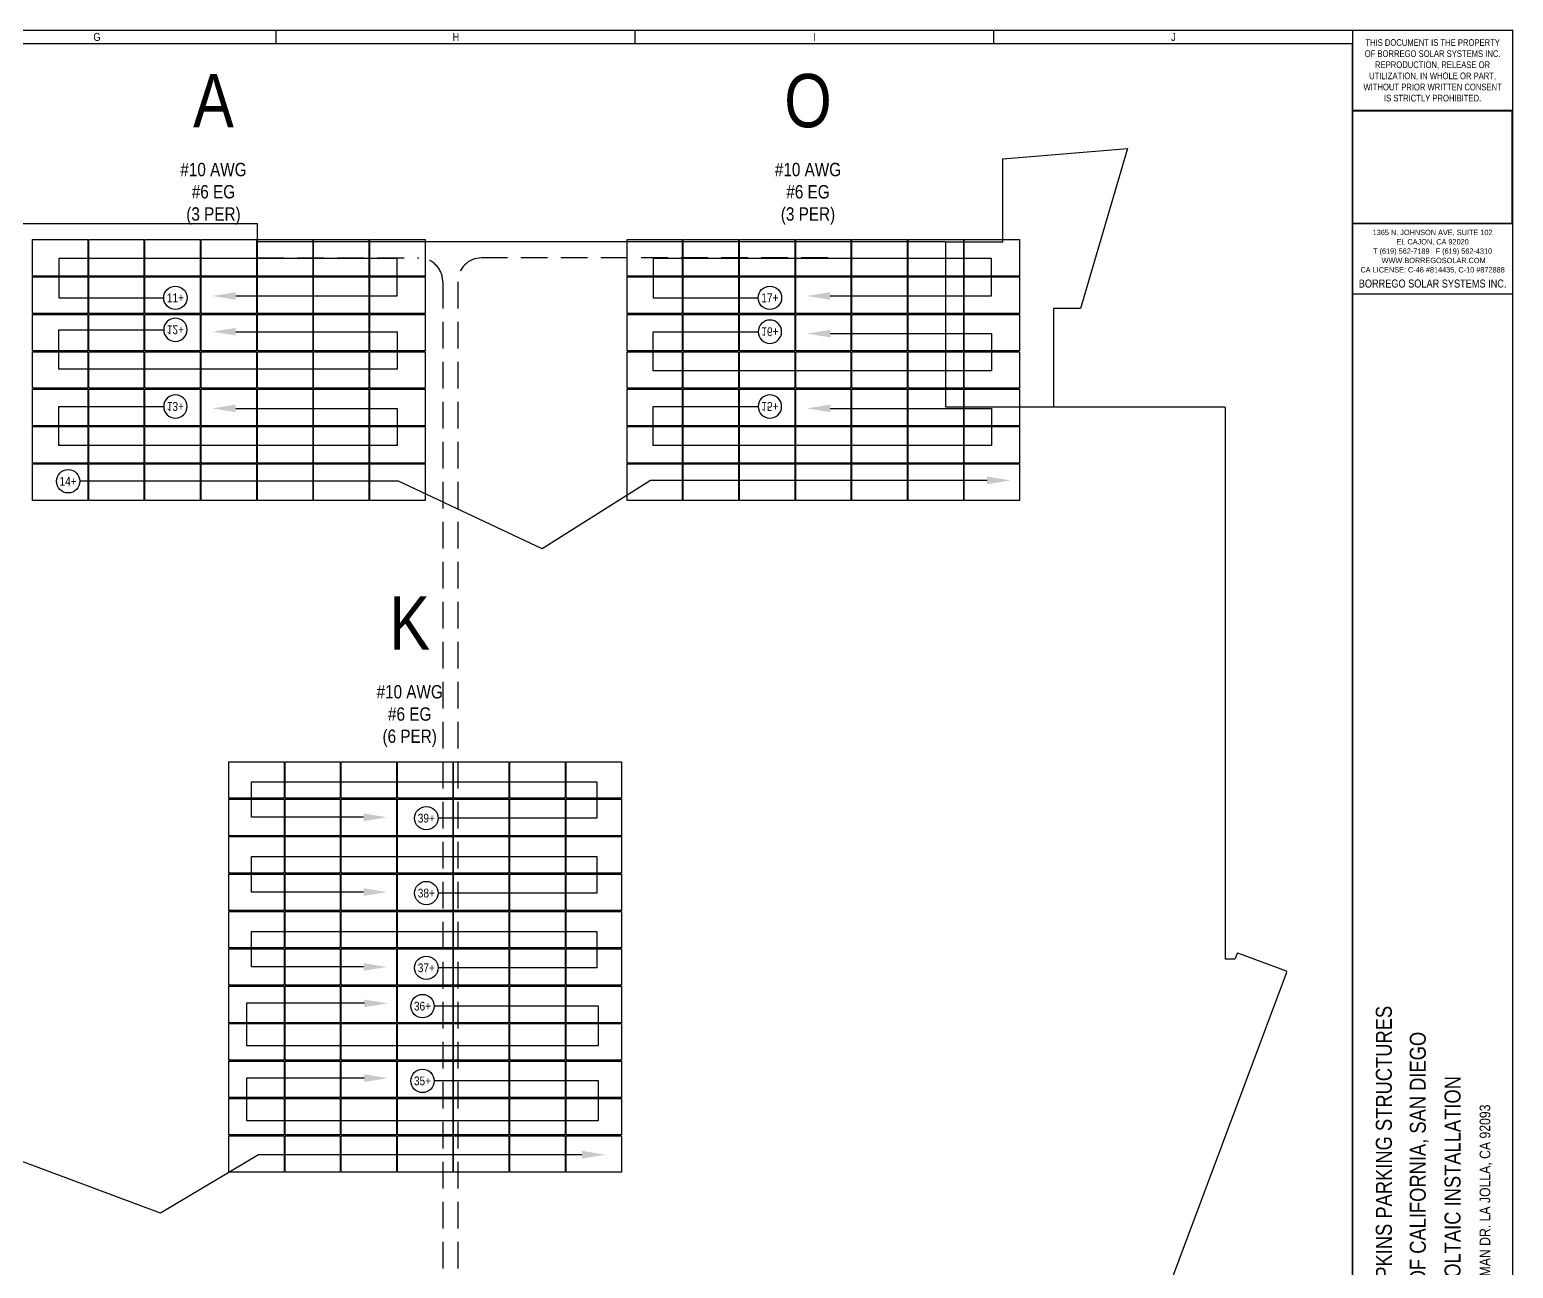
# Model space of a CAD drawing. Header units: inches. Extents: x 0.3 to 35.5, y 0.2 to 23.5.
# Drawn here: x 21.61 to 35.51, y 11.9 to 23.51 of the extents above; entities that cross this region are included whole.
import ezdxf
from ezdxf import colors
from ezdxf.entities.mleader import LeaderData, LeaderLine
from ezdxf.enums import TextEntityAlignment as Align
from ezdxf.math import Vec2, Vec3

# ---------------------------------------------------------------- set-up
doc = ezdxf.new("R2010")
doc.units = ezdxf.units.IN
doc.header["$MEASUREMENT"] = 0
doc.linetypes.add('HIDDEN', pattern=[0.375, 0.25, -0.125])
for name, color, linetype in [('$AUDIT_BAD_LAYER1', 7, 'Continuous'), ('555-2$0$A-AREA', 9, 'Continuous'), ('A - Level 2', 7, 'Continuous'), ('AN - Text', 7, 'Continuous'), ('BS Title Block 24 x 36$0$TITLEBLOCK', 7, 'Continuous'), ('E-STRINGS', 62, 'Continuous'), ('Modules - P', 1, 'Continuous')]:
    doc.layers.add(name, color=color, linetype=linetype)
doc.layers.add('E - Conduit', color=7, linetype='HIDDEN', lineweight=25)
doc.styles.add('Arial Narrow', font='ARIALN.TTF', dxfattribs={"height": 1})
doc.styles.add('Borrego', font='ARIALN.TTF')
doc.styles.add('Borrego 8th NO-ANNO', font='ARIALN.TTF')
doc.styles.add('BS Title Block 24 x 36$0$Borrego', font='ARIALN.TTF')
doc.styles.get("Standard").update_dxf_attribs({"font": 'ARIAL.TTF'})
picture_1 = doc.add_image_def('image1.tif', size_in_pixel=(1233, 872))

# ---------------------------------------------------------------- blocks, each defined once
blk = doc.blocks.new('*E10')
at = {"layer": '555-2$0$A-AREA'}
blk.add_lwpolyline([(4105.3, 3215.3), (4079.1, 3215.3), (4079.1, 3109.8), (3964.1, 3109.8), (3964.1, 3286.8), (4025.1, 3286.8), (4025.1, 3375.4), (4158.4, 3386.3), (4108.2, 3215.3)], close=True, dxfattribs=at)
blk.add_lwpolyline([(3984.5, 1585.3), (4328.8, 2505.6), (4328.3, 2506.5), (4276.3, 2526), (4275.4, 2525.5), (4273.1, 2519.4), (4263.1, 2519.4), (4263.1, 3109.1), (4262.4, 3109.8), (3964.1, 3109.8), (3964.1, 3286.1), (3963.4, 3286.8), (3228.1, 3286.8), (3228.1, 3305.8), (3228.1, 3305.8), (1036.1, 3305.8)], dxfattribs=at)
blk = doc.blocks.new('_TagCircle')
at = {"layer": 'E-STRINGS', "linetype": 'ByBlock', "lineweight": -2}
blk.add_circle((0, 0), 0.125, dxfattribs=at)
at = {"layer": 'E-STRINGS', "style": 'Arial Narrow'}
blk.add_attdef('TAGNUMBER', text='', height=0.09375, dxfattribs=at).set_placement((0, -0.046875), align=Align.CENTER)
blk = doc.blocks.new('BS Title Block 24 x 36$0$Revision Box New')
blk.add_lwpolyline([(-1.5, 2.527), (1.002, 2.527), (1.002, 2.377), (-1.5, 2.377)], close=True)
at = {"layer": 'BS Title Block 24 x 36$0$TITLEBLOCK'}
for p, q in [((-1.25, 2.527), (-1.25, 2.377)), ((-0.95, 2.527), (-0.95, 2.377)), ((-0.7, 2.527), (-0.7, 2.377))]:
    blk.add_line(p, q, dxfattribs=at)
blk.add_lwpolyline([(-1.5, 2.377), (-0.7, 2.377), (-0.7, 2.527), (-1.5, 2.527)], close=True, dxfattribs=at)
at = {"layer": 'BS Title Block 24 x 36$0$TITLEBLOCK', "style": 'BS Title Block 24 x 36$0$Borrego'}
for tag, p in [('03', (-1.375, 2.452)), ('01/15/07', (-1.1, 2.452)), ('DRN', (-0.825, 2.452))]:
    blk.add_attdef(tag, text='', height=0.0625, dxfattribs=at).set_placement(p, align=Align.MIDDLE_CENTER)
blk.add_attdef('AS_BUILT', text='', height=0.0625, dxfattribs=at).set_placement((-0.65, 2.446), align=Align.MIDDLE_LEFT)
blk = doc.blocks.new('BS Title Block 24 x 36')
at = {"layer": 'BS Title Block 24 x 36$0$TITLEBLOCK'}
for p, q in [((-1.5, 23.25), (-1.5, 23.25)), ((-1.35, 2.45), (-1.5, 2.45)), ((-1.35, 2.2), (-1.5, 2.2)), ((-1.35, 1.9), (-1.5, 1.9)), ((-1, 1.65), (-1, 0.85))]:
    blk.add_line(p, q, dxfattribs=at)
at = {"layer": 'BS Title Block 24 x 36$0$TITLEBLOCK', "const_width": 0.0125}
for points in [[(-1.5, 0), (0, 0), (0, 23.25), (-1.5, 23.25)], [(0, 0), (-1.5, 0), (-1.5, 23.25), (0, 23.25)], [(-1.5, 1.65), (-1.35, 1.65), (-1.35, 4.152), (-1.5, 4.152)]]:
    blk.add_lwpolyline(points, close=True, dxfattribs=at)
for points in [[(-1.5, 22.5), (0, 22.5)], [(-1.5, 21.439), (0, 21.439)], [(-1.5, 20.777), (0, 20.777)], [(-1.5, 4.152), (0, 4.152)]]:
    blk.add_lwpolyline(points, dxfattribs=at)
at = {"layer": 'BS Title Block 24 x 36$0$TITLEBLOCK'}
for points in [[(-1.5, 1.65, 0.0125, 0.0125, 0), (0, 1.65, 0.0125, 0.0125, 0)], [(-1.5, 0.85, 0.0125, 0.0125, 0), (0, 0.85, 0.0125, 0.0125, 0)]]:
    blk.add_lwpolyline(points, format="xyseb", dxfattribs=at)
for points in [[(-1.5, 1.45), (0, 1.45)], [(-1.5, 1.25), (0, 1.25)], [(-1.5, 1.05), (0, 1.05)]]:
    blk.add_lwpolyline(points, dxfattribs=at)
at = {"layer": 'BS Title Block 24 x 36$0$TITLEBLOCK', "rotation": 90}
for p, values in [((1.177, 3.15), {'AS_BUILT': 'UCSD SUBMITTAL', '01/15/07': '6/22/08', '03': '01', 'DRN': 'LFB'}), ((1.327, 3.15), {'AS_BUILT': 'GILMAN INVERTER LOCATION CHANGE', '01/15/07': '8/8/08', '03': '02', 'DRN': 'LFB'}), ((1.477, 3.15), {'AS_BUILT': 'AS-BUILT DRAWINGS', '01/15/07': '2/4/09', '03': '03', 'DRN': 'LFB'})]:
    blk.add_blockref('BS Title Block 24 x 36$0$Revision Box New', p, dxfattribs=at).add_auto_attribs(values)
at = {"layer": 'BS Title Block 24 x 36$0$TITLEBLOCK', "style": 'BS Title Block 24 x 36$0$Borrego'}
for s, insert, char_height, width, attachment_point in [('THIS DOCUMENT IS THE PROPERTY OF BORREGO SOLAR SYSTEMS INC. REPRODUCTION, RELEASE OR UTILIZATION, IN WHOLE OR PART, WITHOUT PRIOR WRITTEN CONSENT IS STRICTLY PROHIBITED.', (-0.75, 22.875), 0.0625, 1.34656, 5), ('{\\fArial Narrow|b1|i0|c0|p34;DATE}', (-1.25, 1.55), 0.075, 0.5, 5), ('02/04/2009', (-0.95, 1.55), 0.075, 1, 4), ('{\\fArial Narrow|b1|i0|c0|p34;DRAWN}', (-1.25, 1.35), 0.075, 0.5, 5), ('L. BOUTILIER', (-0.95, 1.35), 0.075, 1, 4), ('{\\fArial Narrow|b1|i0|c0|p34;CHECKED}', (-1.25, 1.15), 0.075, 0.5, 5), ('--', (-0.95, 1.15), 0.075, 1, 4), ('{\\fArial Narrow|b1|i0|c0|p34;SCALE}', (-1.25, 0.95), 0.075, 0.5, 5), ("AS SPEC'D", (-0.95, 0.95), 0.075, 1, 4)]:
    blk.add_mtext(s, dxfattribs=dict(at, insert=insert, char_height=char_height, width=width, attachment_point=attachment_point))
at = {"layer": 'BS Title Block 24 x 36$0$TITLEBLOCK', "line_spacing_factor": 1.05, "style": 'BS Title Block 24 x 36$0$Borrego'}
for s, insert, char_height, width, attachment_point in [('1365 N. JOHNSON AVE, SUITE 102\\PEL CAJON, CA 92020\\PT (619) 562-7189   F (619) 562-4310\\P WWW.BORREGOSOLAR.COM\\PCA LICENSE: C-46 #814435, C-10 #872888  ', (-0.75, 21.176), 0.05, 1.5, 5), ('BORREGO SOLAR SYSTEMS INC.', (-0.75, 20.914), 0.075, 1.75, 2)]:
    blk.add_mtext(s, dxfattribs=dict(at, insert=insert, char_height=char_height, width=width, attachment_point=attachment_point))
at = {"layer": 'BS Title Block 24 x 36$0$TITLEBLOCK', "rotation": 90, "style": 'BS Title Block 24 x 36$0$Borrego'}
for s, insert, char_height, width, attachment_point in [('GILMAN AND HOPKINS PARKING STRUCTURES', (-1.206, 12.139), 0.15, 4.25, 5), ('UNIVERSITY OF CALIFORNIA, SAN DIEGO', (-0.875, 12.139), 0.15, 4.25, 5), ('PHOTOVOLTAIC INSTALLATION', (-0.562, 12.139), 0.15, 4.25, 5), ('9500 GILMAN DR. LA JOLLA, CA 92093', (-0.25, 12.139), 0.1, 4.25, 5), ('{\\fArial Narrow|b1|i0|c0|p34;ISSUE DETAIL}', (-1.425, 2.55), 0.075, 0.6, 4), ('{\\fArial Narrow|b1|i0|c0|p34;DRN}', (-1.425, 2.327), 0.075, 0.41908, 5), ('{\\fArial Narrow|b1|i0|c0|p34;DATE}', (-1.425, 2.057), 0.075, 0.41908, 5), ('{\\fArial Narrow|b1|i0|c0|p34;REV}', (-1.425, 1.775), 0.075, 0.45, 5)]:
    blk.add_mtext(s, dxfattribs=dict(at, insert=insert, char_height=char_height, width=width, attachment_point=attachment_point))
image = blk.add_image(picture_1, insert=(-1.5, 21.439), size_in_units=(1.493, 1.056))
image.dxf.flags = 7
at = {"layer": 'BS Title Block 24 x 36$0$TITLEBLOCK'}
image = blk.add_image(picture_1, insert=(-1.5, 21.439), size_in_units=(1.5, 1.061), dxfattribs=at)
image.dxf.flags = 11
blk = doc.blocks.new('Border 24 x 36')
at = {"layer": '$AUDIT_BAD_LAYER1'}
for p, q in [((34.125, 23.5), (0.5, 23.5)), ((24.038, 23.5), (24.038, 23.625)), ((27.4, 23.5), (27.4, 23.625)), ((30.762, 23.5), (30.762, 23.625))]:
    blk.add_line(p, q, dxfattribs=at)
at = {"layer": '$AUDIT_BAD_LAYER1', "const_width": 0.0125}
blk.add_lwpolyline([(0.375, 0.375), (35.625, 0.375), (35.625, 23.625), (0.375, 23.625)], close=True, dxfattribs=at)
at = {"layer": '$AUDIT_BAD_LAYER1', "char_height": 0.075, "width": 0.18967, "attachment_point": 5, "style": 'Borrego'}
for s, insert in [('G', (22.358, 23.563)), ('H', (25.721, 23.563)), ('I', (29.083, 23.563)), ('J', (32.446, 23.563))]:
    blk.add_mtext(s, dxfattribs=dict(at, insert=insert))

msp = doc.modelspace()

# ---------------------------------------------------------------- linework, layer by layer
at = {"layer": 'AN - Text', "linetype": 'Continuous'}
msp.add_lwpolyline([(0.381, 0.256), (34.006, 0.256), (34.006, 23.381), (0.381, 23.381)], close=True, dxfattribs=at)
at = {"layer": 'E - Conduit'}
for p, q in [((23.742, 21.373), (25.255, 21.373)), ((29.087, 21.373), (25.843, 21.373)), ((25.479, 21.149), (25.479, 10.376)), ((25.619, 21.149), (25.619, 8.22))]:
    msp.add_line(p, q, dxfattribs=at)
for centre, start, end in [((25.255, 21.149), 359.9999, 90), ((25.843, 21.149), 90, 180)]:
    msp.add_arc(centre, 0.224, start, end, dxfattribs=at)
at = {"layer": 'Modules - P'}
for points in [[(21.635, 21.544), (22.153, 21.544), (22.153, 21.202), (21.635, 21.202)], [(22.161, 21.544), (22.679, 21.544), (22.679, 21.202), (22.161, 21.202)], [(22.688, 21.544), (23.206, 21.544), (23.206, 21.202), (22.688, 21.202)], [(23.215, 21.544), (23.733, 21.544), (23.733, 21.202), (23.215, 21.202)], [(23.742, 21.544), (24.26, 21.544), (24.26, 21.202), (23.742, 21.202)], [(24.268, 21.544), (24.786, 21.544), (24.786, 21.202), (24.268, 21.202)], [(24.795, 21.544), (25.313, 21.544), (25.313, 21.202), (24.795, 21.202)], [(27.206, 21.544), (27.724, 21.544), (27.724, 21.202), (27.206, 21.202)], [(27.733, 21.544), (28.251, 21.544), (28.251, 21.202), (27.733, 21.202)], [(28.26, 21.544), (28.778, 21.544), (28.778, 21.202), (28.26, 21.202)], [(28.787, 21.544), (29.305, 21.544), (29.305, 21.202), (28.787, 21.202)], [(29.314, 21.544), (29.832, 21.544), (29.832, 21.202), (29.314, 21.202)], [(29.84, 21.544), (30.358, 21.544), (30.358, 21.202), (29.84, 21.202)], [(30.367, 21.544), (30.885, 21.544), (30.885, 21.202), (30.367, 21.202)], [(21.635, 21.194), (22.153, 21.194), (22.153, 20.852), (21.635, 20.852)], [(22.161, 21.194), (22.679, 21.194), (22.679, 20.852), (22.161, 20.852)], [(22.688, 21.194), (23.206, 21.194), (23.206, 20.852), (22.688, 20.852)], [(23.215, 21.194), (23.733, 21.194), (23.733, 20.852), (23.215, 20.852)], [(23.742, 21.194), (24.26, 21.194), (24.26, 20.852), (23.742, 20.852)], [(24.268, 21.194), (24.786, 21.194), (24.786, 20.852), (24.268, 20.852)], [(24.795, 21.194), (25.313, 21.194), (25.313, 20.852), (24.795, 20.852)], [(27.206, 21.194), (27.724, 21.194), (27.724, 20.852), (27.206, 20.852)], [(27.733, 21.194), (28.251, 21.194), (28.251, 20.852), (27.733, 20.852)], [(28.26, 21.194), (28.778, 21.194), (28.778, 20.852), (28.26, 20.852)], [(28.787, 21.194), (29.305, 21.194), (29.305, 20.852), (28.787, 20.852)], [(29.314, 21.194), (29.832, 21.194), (29.832, 20.852), (29.314, 20.852)], [(29.84, 21.194), (30.358, 21.194), (30.358, 20.852), (29.84, 20.852)], [(30.367, 21.194), (30.885, 21.194), (30.885, 20.852), (30.367, 20.852)], [(21.635, 20.843), (22.153, 20.843), (22.153, 20.501), (21.635, 20.501)], [(22.161, 20.843), (22.679, 20.843), (22.679, 20.501), (22.161, 20.501)], [(22.688, 20.843), (23.206, 20.843), (23.206, 20.501), (22.688, 20.501)], [(23.215, 20.843), (23.733, 20.843), (23.733, 20.501), (23.215, 20.501)], [(23.742, 20.843), (24.26, 20.843), (24.26, 20.501), (23.742, 20.501)], [(24.268, 20.843), (24.786, 20.843), (24.786, 20.501), (24.268, 20.501)], [(24.795, 20.843), (25.313, 20.843), (25.313, 20.501), (24.795, 20.501)], [(27.206, 20.843), (27.724, 20.843), (27.724, 20.501), (27.206, 20.501)], [(27.733, 20.843), (28.251, 20.843), (28.251, 20.501), (27.733, 20.501)], [(28.26, 20.843), (28.778, 20.843), (28.778, 20.501), (28.26, 20.501)], [(28.787, 20.843), (29.305, 20.843), (29.305, 20.501), (28.787, 20.501)], [(29.314, 20.843), (29.832, 20.843), (29.832, 20.501), (29.314, 20.501)], [(29.84, 20.843), (30.358, 20.843), (30.358, 20.501), (29.84, 20.501)], [(30.367, 20.843), (30.885, 20.843), (30.885, 20.501), (30.367, 20.501)], [(21.635, 20.492), (22.153, 20.492), (22.153, 20.151), (21.635, 20.151)], [(22.161, 20.492), (22.679, 20.492), (22.679, 20.151), (22.161, 20.151)], [(22.688, 20.492), (23.206, 20.492), (23.206, 20.151), (22.688, 20.151)], [(23.215, 20.492), (23.733, 20.492), (23.733, 20.151), (23.215, 20.151)], [(23.742, 20.492), (24.26, 20.492), (24.26, 20.151), (23.742, 20.151)], [(24.268, 20.492), (24.786, 20.492), (24.786, 20.151), (24.268, 20.151)], [(24.795, 20.492), (25.313, 20.492), (25.313, 20.151), (24.795, 20.151)], [(27.206, 20.492), (27.724, 20.492), (27.724, 20.151), (27.206, 20.151)], [(27.733, 20.492), (28.251, 20.492), (28.251, 20.151), (27.733, 20.151)], [(28.26, 20.492), (28.778, 20.492), (28.778, 20.151), (28.26, 20.151)], [(28.787, 20.492), (29.305, 20.492), (29.305, 20.151), (28.787, 20.151)], [(29.314, 20.492), (29.832, 20.492), (29.832, 20.151), (29.314, 20.151)], [(29.84, 20.492), (30.358, 20.492), (30.358, 20.151), (29.84, 20.151)], [(30.367, 20.492), (30.885, 20.492), (30.885, 20.151), (30.367, 20.151)], [(21.635, 20.142), (22.153, 20.142), (22.153, 19.8), (21.635, 19.8)], [(22.161, 20.142), (22.679, 20.142), (22.679, 19.8), (22.161, 19.8)], [(22.688, 20.142), (23.206, 20.142), (23.206, 19.8), (22.688, 19.8)], [(23.215, 20.142), (23.733, 20.142), (23.733, 19.8), (23.215, 19.8)], [(23.742, 20.142), (24.26, 20.142), (24.26, 19.8), (23.742, 19.8)], [(24.268, 20.142), (24.786, 20.142), (24.786, 19.8), (24.268, 19.8)], [(24.795, 20.142), (25.313, 20.142), (25.313, 19.8), (24.795, 19.8)], [(27.206, 20.142), (27.724, 20.142), (27.724, 19.8), (27.206, 19.8)], [(27.733, 20.142), (28.251, 20.142), (28.251, 19.8), (27.733, 19.8)], [(28.26, 20.142), (28.778, 20.142), (28.778, 19.8), (28.26, 19.8)], [(28.787, 20.142), (29.305, 20.142), (29.305, 19.8), (28.787, 19.8)], [(29.314, 20.142), (29.832, 20.142), (29.832, 19.8), (29.314, 19.8)], [(29.84, 20.142), (30.358, 20.142), (30.358, 19.8), (29.84, 19.8)], [(30.367, 20.142), (30.885, 20.142), (30.885, 19.8), (30.367, 19.8)], [(21.635, 19.791), (22.153, 19.791), (22.153, 19.449), (21.635, 19.449)], [(22.161, 19.791), (22.679, 19.791), (22.679, 19.449), (22.161, 19.449)], [(22.688, 19.791), (23.206, 19.791), (23.206, 19.449), (22.688, 19.449)], [(23.215, 19.791), (23.733, 19.791), (23.733, 19.449), (23.215, 19.449)], [(23.742, 19.791), (24.26, 19.791), (24.26, 19.449), (23.742, 19.449)], [(24.268, 19.791), (24.786, 19.791), (24.786, 19.449), (24.268, 19.449)], [(24.795, 19.791), (25.313, 19.791), (25.313, 19.449), (24.795, 19.449)], [(27.206, 19.791), (27.724, 19.791), (27.724, 19.449), (27.206, 19.449)], [(27.733, 19.791), (28.251, 19.791), (28.251, 19.449), (27.733, 19.449)], [(28.26, 19.791), (28.778, 19.791), (28.778, 19.449), (28.26, 19.449)], [(28.787, 19.791), (29.305, 19.791), (29.305, 19.449), (28.787, 19.449)], [(29.314, 19.791), (29.832, 19.791), (29.832, 19.449), (29.314, 19.449)], [(29.84, 19.791), (30.358, 19.791), (30.358, 19.449), (29.84, 19.449)], [(30.367, 19.791), (30.885, 19.791), (30.885, 19.449), (30.367, 19.449)], [(21.635, 19.441), (22.153, 19.441), (22.153, 19.099), (21.635, 19.099)], [(22.161, 19.441), (22.679, 19.441), (22.679, 19.099), (22.161, 19.099)], [(22.688, 19.441), (23.206, 19.441), (23.206, 19.099), (22.688, 19.099)], [(23.215, 19.441), (23.733, 19.441), (23.733, 19.099), (23.215, 19.099)], [(23.742, 19.441), (24.26, 19.441), (24.26, 19.099), (23.742, 19.099)], [(24.268, 19.441), (24.786, 19.441), (24.786, 19.099), (24.268, 19.099)], [(24.795, 19.441), (25.313, 19.441), (25.313, 19.099), (24.795, 19.099)], [(27.206, 19.441), (27.724, 19.441), (27.724, 19.099), (27.206, 19.099)], [(27.733, 19.441), (28.251, 19.441), (28.251, 19.099), (27.733, 19.099)], [(28.26, 19.441), (28.778, 19.441), (28.778, 19.099), (28.26, 19.099)], [(28.787, 19.441), (29.305, 19.441), (29.305, 19.099), (28.787, 19.099)], [(29.314, 19.441), (29.832, 19.441), (29.832, 19.099), (29.314, 19.099)], [(29.84, 19.441), (30.358, 19.441), (30.358, 19.099), (29.84, 19.099)], [(30.367, 19.441), (30.885, 19.441), (30.885, 19.099), (30.367, 19.099)], [(23.474, 16.649), (23.992, 16.649), (23.992, 16.307), (23.474, 16.307)], [(24.001, 16.649), (24.519, 16.649), (24.519, 16.307), (24.001, 16.307)], [(24.527, 16.649), (25.045, 16.649), (25.045, 16.307), (24.527, 16.307)], [(25.054, 16.649), (25.572, 16.649), (25.572, 16.307), (25.054, 16.307)], [(25.581, 16.649), (26.099, 16.649), (26.099, 16.307), (25.581, 16.307)], [(26.108, 16.649), (26.626, 16.649), (26.626, 16.307), (26.108, 16.307)], [(26.635, 16.649), (27.153, 16.649), (27.153, 16.307), (26.635, 16.307)], [(23.474, 16.298), (23.992, 16.298), (23.992, 15.956), (23.474, 15.956)], [(24.001, 16.298), (24.519, 16.298), (24.519, 15.956), (24.001, 15.956)], [(24.527, 16.298), (25.045, 16.298), (25.045, 15.956), (24.527, 15.956)], [(25.054, 16.298), (25.572, 16.298), (25.572, 15.956), (25.054, 15.956)], [(25.581, 16.298), (26.099, 16.298), (26.099, 15.956), (25.581, 15.956)], [(26.108, 16.298), (26.626, 16.298), (26.626, 15.956), (26.108, 15.956)], [(26.635, 16.298), (27.153, 16.298), (27.153, 15.956), (26.635, 15.956)], [(23.474, 15.948), (23.992, 15.948), (23.992, 15.606), (23.474, 15.606)], [(24.001, 15.948), (24.519, 15.948), (24.519, 15.606), (24.001, 15.606)], [(24.527, 15.948), (25.045, 15.948), (25.045, 15.606), (24.527, 15.606)], [(25.054, 15.948), (25.572, 15.948), (25.572, 15.606), (25.054, 15.606)], [(25.581, 15.948), (26.099, 15.948), (26.099, 15.606), (25.581, 15.606)], [(26.108, 15.948), (26.626, 15.948), (26.626, 15.606), (26.108, 15.606)], [(26.635, 15.948), (27.153, 15.948), (27.153, 15.606), (26.635, 15.606)], [(23.474, 15.597), (23.992, 15.597), (23.992, 15.255), (23.474, 15.255)], [(24.001, 15.597), (24.519, 15.597), (24.519, 15.255), (24.001, 15.255)], [(24.527, 15.597), (25.045, 15.597), (25.045, 15.255), (24.527, 15.255)], [(25.054, 15.597), (25.572, 15.597), (25.572, 15.255), (25.054, 15.255)], [(25.581, 15.597), (26.099, 15.597), (26.099, 15.255), (25.581, 15.255)], [(26.108, 15.597), (26.626, 15.597), (26.626, 15.255), (26.108, 15.255)], [(26.635, 15.597), (27.153, 15.597), (27.153, 15.255), (26.635, 15.255)], [(23.474, 15.246), (23.992, 15.246), (23.992, 14.905), (23.474, 14.905)], [(24.001, 15.246), (24.519, 15.246), (24.519, 14.905), (24.001, 14.905)], [(24.527, 15.246), (25.045, 15.246), (25.045, 14.905), (24.527, 14.905)], [(25.054, 15.246), (25.572, 15.246), (25.572, 14.905), (25.054, 14.905)], [(25.581, 15.246), (26.099, 15.246), (26.099, 14.905), (25.581, 14.905)], [(26.108, 15.246), (26.626, 15.246), (26.626, 14.905), (26.108, 14.905)], [(26.635, 15.246), (27.153, 15.246), (27.153, 14.905), (26.635, 14.905)], [(23.474, 14.896), (23.992, 14.896), (23.992, 14.554), (23.474, 14.554)], [(24.001, 14.896), (24.519, 14.896), (24.519, 14.554), (24.001, 14.554)], [(24.527, 14.896), (25.045, 14.896), (25.045, 14.554), (24.527, 14.554)], [(25.054, 14.896), (25.572, 14.896), (25.572, 14.554), (25.054, 14.554)], [(25.581, 14.896), (26.099, 14.896), (26.099, 14.554), (25.581, 14.554)], [(26.108, 14.896), (26.626, 14.896), (26.626, 14.554), (26.108, 14.554)], [(26.635, 14.896), (27.153, 14.896), (27.153, 14.554), (26.635, 14.554)], [(23.474, 14.545), (23.992, 14.545), (23.992, 14.203), (23.474, 14.203)], [(24.001, 14.545), (24.519, 14.545), (24.519, 14.203), (24.001, 14.203)], [(24.527, 14.545), (25.045, 14.545), (25.045, 14.203), (24.527, 14.203)], [(25.054, 14.545), (25.572, 14.545), (25.572, 14.203), (25.054, 14.203)], [(25.581, 14.545), (26.099, 14.545), (26.099, 14.203), (25.581, 14.203)], [(26.108, 14.545), (26.626, 14.545), (26.626, 14.203), (26.108, 14.203)], [(26.635, 14.545), (27.153, 14.545), (27.153, 14.203), (26.635, 14.203)], [(23.474, 14.195), (23.992, 14.195), (23.992, 13.853), (23.474, 13.853)], [(24.001, 14.195), (24.519, 14.195), (24.519, 13.853), (24.001, 13.853)], [(24.527, 14.195), (25.045, 14.195), (25.045, 13.853), (24.527, 13.853)], [(25.054, 14.195), (25.572, 14.195), (25.572, 13.853), (25.054, 13.853)], [(25.581, 14.195), (26.099, 14.195), (26.099, 13.853), (25.581, 13.853)], [(26.108, 14.195), (26.626, 14.195), (26.626, 13.853), (26.108, 13.853)], [(26.635, 14.195), (27.153, 14.195), (27.153, 13.853), (26.635, 13.853)], [(23.474, 13.844), (23.992, 13.844), (23.992, 13.502), (23.474, 13.502)], [(24.001, 13.844), (24.519, 13.844), (24.519, 13.502), (24.001, 13.502)], [(24.527, 13.844), (25.045, 13.844), (25.045, 13.502), (24.527, 13.502)], [(25.054, 13.844), (25.572, 13.844), (25.572, 13.502), (25.054, 13.502)], [(25.581, 13.844), (26.099, 13.844), (26.099, 13.502), (25.581, 13.502)], [(26.108, 13.844), (26.626, 13.844), (26.626, 13.502), (26.108, 13.502)], [(26.635, 13.844), (27.153, 13.844), (27.153, 13.502), (26.635, 13.502)], [(23.474, 13.493), (23.992, 13.493), (23.992, 13.152), (23.474, 13.152)], [(24.001, 13.493), (24.519, 13.493), (24.519, 13.152), (24.001, 13.152)], [(24.527, 13.493), (25.045, 13.493), (25.045, 13.152), (24.527, 13.152)], [(25.054, 13.493), (25.572, 13.493), (25.572, 13.152), (25.054, 13.152)], [(25.581, 13.493), (26.099, 13.493), (26.099, 13.152), (25.581, 13.152)], [(26.108, 13.493), (26.626, 13.493), (26.626, 13.152), (26.108, 13.152)], [(26.635, 13.493), (27.153, 13.493), (27.153, 13.152), (26.635, 13.152)], [(23.474, 13.143), (23.992, 13.143), (23.992, 12.801), (23.474, 12.801)], [(24.001, 13.143), (24.519, 13.143), (24.519, 12.801), (24.001, 12.801)], [(24.527, 13.143), (25.045, 13.143), (25.045, 12.801), (24.527, 12.801)], [(25.054, 13.143), (25.572, 13.143), (25.572, 12.801), (25.054, 12.801)], [(25.581, 13.143), (26.099, 13.143), (26.099, 12.801), (25.581, 12.801)], [(26.108, 13.143), (26.626, 13.143), (26.626, 12.801), (26.108, 12.801)], [(26.635, 13.143), (27.153, 13.143), (27.153, 12.801), (26.635, 12.801)]]:
    msp.add_lwpolyline(points, close=True, dxfattribs=at)

# ---------------------------------------------------------------- block references
at = {"layer": '$AUDIT_BAD_LAYER1'}
for name, p in [('Border 24 x 36', (-0.119, -0.119)), ('BS Title Block 24 x 36', (35.506, 0.256))]:
    msp.add_blockref(name, p, dxfattribs=at)
at = {"layer": 'A - Level 2', "xscale": 0.008765022565623948, "yscale": 0.008765022565622616, "zscale": 0.008765022565624012}
msp.add_blockref('*E10', (-4.551, -7.284), dxfattribs=at)

# ---------------------------------------------------------------- texts
at = {"layer": 'AN - Text', "char_height": 0.125, "width": 2.75194, "attachment_point": 5, "style": 'Borrego 8th NO-ANNO'}
for s, insert in [('{\\H4x;A}\\P#10 AWG\\P#6 EG\\P(3 PER)', (23.33, 22.391)), ('{\\H4x;O}\\P#10 AWG\\P#6 EG\\P(3 PER)', (28.902, 22.391)), ('{\\H4x;K}\\P#10 AWG\\P#6 EG\\P(6 PER)', (25.169, 17.495))]:
    msp.add_mtext(s, dxfattribs=dict(at, insert=insert))

# ---------------------------------------------------------------- leaders
at = {"layer": 'E-STRINGS'}
ml = msp.add_multileader_block('Standard', dxfattribs=at)
ml.set_content('_TagCircle', color=256, scale=0.876502)
ml.set_attribute('TAGNUMBER', '11+', width=0)
ml.set_leader_properties(color=256, linetype='ByLayer', lineweight=-1)
ml.build(insert=Vec2(0, 0))
ml.multileader.update_dxf_attribs({"has_dogleg": 0, "has_text_frame": 1, "text_right_attachment_type": 6, "dogleg_length": 0, "arrow_head_size": 0.219, "scale": 100})
ctx = ml.context
ctx.base_point, ctx.scale, ctx.char_height, ctx.arrow_head_size, ctx.landing_gap_size, ctx.plane_origin = Vec3(22.864, 20.999), 100, 15.777, 0.219, 5.259, Vec3(23.32, 21.016)
ctx.right_attachment = 6
notes = []
notes.append((ctx, [(0, (1, 1, 0), (22.864, 20.999), (1, 0), 0, [(0, [(23.32, 21.016), (25.051, 21.016), (25.051, 21.366), (21.88, 21.366), (21.88, 20.999)], 0, [])])]))
ctx.block.insert = Vec3(22.973, 20.999)
ml = msp.add_multileader_block('Standard', dxfattribs=at)
ml.set_content('_TagCircle', color=256, scale=0.876502)
ml.set_attribute('TAGNUMBER', '17+', width=0)
ml.set_leader_properties(color=256, linetype='ByLayer', lineweight=-1)
ml.build(insert=Vec2(0, 0))
ml.multileader.update_dxf_attribs({"has_dogleg": 0, "has_text_frame": 1, "text_right_attachment_type": 6, "dogleg_length": 0, "arrow_head_size": 0.219, "scale": 100})
ctx = ml.context
ctx.base_point, ctx.scale, ctx.char_height, ctx.arrow_head_size, ctx.landing_gap_size, ctx.plane_origin = Vec3(28.436, 20.999), 100, 15.777, 0.219, 5.259, Vec3(28.892, 21.016)
ctx.right_attachment = 6
notes.append((ctx, [(0, (1, 1, 0), (28.436, 20.999), (1, 0), 0, [(0, [(28.892, 21.016), (30.622, 21.016), (30.622, 21.366), (27.452, 21.366), (27.452, 20.999)], 0, [])])]))
ctx.block.insert = Vec3(28.545, 20.999)
ml = msp.add_multileader_block('Standard', dxfattribs=at)
ml.set_content('_TagCircle', color=256, scale=-0.876502)
ml.set_attribute('TAGNUMBER', '12+', width=0)
ml.set_leader_properties(color=256, linetype='ByLayer', lineweight=-1)
ml.build(insert=Vec2(0, 0))
ml.multileader.update_dxf_attribs({"has_dogleg": 0, "has_text_frame": 1, "text_right_attachment_type": 6, "dogleg_length": 0, "arrow_head_size": 0.219, "scale": 100})
ctx = ml.context
ctx.base_point, ctx.scale, ctx.char_height, ctx.arrow_head_size, ctx.landing_gap_size, ctx.plane_origin = Vec3(22.864, 20.699), 100, 15.777, 0.219, 5.259, Vec3(23.32, 20.681)
ctx.right_attachment = 6
notes.append((ctx, [(0, (1, 1, 0), (22.864, 20.699), (1, 0), 0, [(0, [(23.32, 20.681), (25.051, 20.681), (25.051, 20.331), (21.88, 20.331), (21.88, 20.699)], 0, [])])]))
ctx.block.insert, ctx.block.rotation, ctx.block.scale = Vec3(22.973, 20.699), 3.141593, Vec3(-0.876502, 0.876502, 0.876502)
ml = msp.add_multileader_block('Standard', dxfattribs=at)
ml.set_content('_TagCircle', color=256, scale=-0.876502)
ml.set_attribute('TAGNUMBER', '16+', width=0)
ml.set_leader_properties(color=256, linetype='ByLayer', lineweight=-1)
ml.build(insert=Vec2(0, 0))
ml.multileader.update_dxf_attribs({"has_dogleg": 0, "has_text_frame": 1, "text_right_attachment_type": 6, "dogleg_length": 0, "arrow_head_size": 0.219, "scale": 100})
ctx = ml.context
ctx.base_point, ctx.scale, ctx.char_height, ctx.arrow_head_size, ctx.landing_gap_size, ctx.plane_origin = Vec3(28.436, 20.681), 100, 15.777, 0.219, 5.259, Vec3(28.892, 20.663)
ctx.right_attachment = 6
notes.append((ctx, [(0, (1, 1, 0), (28.436, 20.681), (1, 0), 0, [(0, [(28.892, 20.663), (30.622, 20.663), (30.622, 20.314), (27.452, 20.314), (27.452, 20.681)], 0, [])])]))
ctx.block.insert, ctx.block.rotation, ctx.block.scale = Vec3(28.545, 20.681), 3.141593, Vec3(-0.876502, 0.876502, 0.876502)
ml = msp.add_multileader_block('Standard', dxfattribs=at)
ml.set_content('_TagCircle', color=256, scale=-0.876502)
ml.set_attribute('TAGNUMBER', '13+', width=0)
ml.set_leader_properties(color=256, linetype='ByLayer', lineweight=-1)
ml.build(insert=Vec2(0, 0))
ml.multileader.update_dxf_attribs({"has_dogleg": 0, "has_text_frame": 1, "text_right_attachment_type": 6, "dogleg_length": 0, "arrow_head_size": 0.219, "scale": 100})
ctx = ml.context
ctx.base_point, ctx.scale, ctx.char_height, ctx.arrow_head_size, ctx.landing_gap_size, ctx.plane_origin = Vec3(22.864, 19.98), 100, 15.777, 0.219, 5.259, Vec3(23.32, 19.962)
ctx.right_attachment = 6
notes.append((ctx, [(0, (1, 1, 0), (22.864, 19.98), (1, 0), 0, [(0, [(23.32, 19.962), (25.051, 19.962), (25.051, 19.613), (21.88, 19.613), (21.88, 19.98)], 0, [])])]))
ctx.block.insert, ctx.block.rotation, ctx.block.scale = Vec3(22.973, 19.98), 3.141593, Vec3(-0.876502, 0.876502, 0.876502)
ml = msp.add_multileader_block('Standard', dxfattribs=at)
ml.set_content('_TagCircle', color=256, scale=-0.876502)
ml.set_attribute('TAGNUMBER', '15+', width=0)
ml.set_leader_properties(color=256, linetype='ByLayer', lineweight=-1)
ml.build(insert=Vec2(0, 0))
ml.multileader.update_dxf_attribs({"has_dogleg": 0, "has_text_frame": 1, "text_right_attachment_type": 6, "dogleg_length": 0, "arrow_head_size": 0.219, "scale": 100})
ctx = ml.context
ctx.base_point, ctx.scale, ctx.char_height, ctx.arrow_head_size, ctx.landing_gap_size, ctx.plane_origin = Vec3(28.436, 19.98), 100, 15.777, 0.219, 5.259, Vec3(28.892, 19.962)
ctx.right_attachment = 6
notes.append((ctx, [(0, (1, 1, 0), (28.436, 19.98), (1, 0), 0, [(0, [(28.892, 19.962), (30.622, 19.962), (30.622, 19.613), (27.452, 19.613), (27.452, 19.98)], 0, [])])]))
ctx.block.insert, ctx.block.rotation, ctx.block.scale = Vec3(28.545, 19.98), 3.141593, Vec3(-0.876502, 0.876502, 0.876502)
ml = msp.add_multileader_block('Standard', dxfattribs=at)
ml.set_content('_TagCircle', color=256, scale=0.876502)
ml.set_attribute('TAGNUMBER', '14+', width=0)
ml.set_leader_properties(color=256, linetype='ByLayer', lineweight=-1)
ml.build(insert=Vec2(0, 0))
ml.multileader.update_dxf_attribs({"has_dogleg": 0, "has_text_frame": 1, "text_right_attachment_type": 6, "dogleg_length": 0, "arrow_head_size": 0.219, "scale": 100})
ctx = ml.context
ctx.base_point, ctx.scale, ctx.char_height, ctx.arrow_head_size, ctx.landing_gap_size, ctx.plane_origin = Vec3(21.858, 19.279), 100, 15.777, 0.219, 5.259, Vec3(30.8, 19.287)
ctx.right_attachment = 6
notes.append((ctx, [(0, (1, 1, 0), (22.077, 19.279), (-1, 0), 0, [(0, [(30.8, 19.287), (27.427, 19.287), (26.41, 18.647), (25.064, 19.279)], 0, [])])]))
ctx.block.insert = Vec3(21.968, 19.279)
ml = msp.add_multileader_block('Standard', dxfattribs=at)
ml.set_content('_TagCircle', color=256, scale=0.876502)
ml.set_attribute('TAGNUMBER', '39+', width=0)
ml.set_leader_properties(color=256, linetype='ByLayer', lineweight=-1)
ml.build(insert=Vec2(0, 0))
ml.multileader.update_dxf_attribs({"has_dogleg": 0, "has_text_frame": 1, "text_right_attachment_type": 6, "dogleg_length": 0, "arrow_head_size": 0.219, "scale": 100})
ctx = ml.context
ctx.base_point, ctx.scale, ctx.char_height, ctx.arrow_head_size, ctx.landing_gap_size, ctx.plane_origin = Vec3(25.216, 16.121), 100, 15.777, 0.219, 5.259, Vec3(24.956, 16.129)
ctx.right_attachment = 6
notes.append((ctx, [(0, (1, 1, 0), (25.435, 16.121), (-1, 0), 0, [(0, [(24.956, 16.129), (23.688, 16.129), (23.688, 16.462), (26.922, 16.462), (26.922, 16.121)], 0, [])])]))
ctx.block.insert = Vec3(25.325, 16.121)
ml = msp.add_multileader_block('Standard', dxfattribs=at)
ml.set_content('_TagCircle', color=256, scale=0.876502)
ml.set_attribute('TAGNUMBER', '38+', width=0)
ml.set_leader_properties(color=256, linetype='ByLayer', lineweight=-1)
ml.build(insert=Vec2(0, 0))
ml.multileader.update_dxf_attribs({"has_dogleg": 0, "has_text_frame": 1, "text_right_attachment_type": 6, "dogleg_length": 0, "arrow_head_size": 0.219, "scale": 100})
ctx = ml.context
ctx.base_point, ctx.scale, ctx.char_height, ctx.arrow_head_size, ctx.landing_gap_size, ctx.plane_origin = Vec3(25.216, 15.419), 100, 15.777, 0.219, 5.259, Vec3(24.956, 15.428)
ctx.right_attachment = 6
notes.append((ctx, [(0, (1, 1, 0), (25.435, 15.419), (-1, 0), 0, [(0, [(24.956, 15.428), (23.688, 15.428), (23.688, 15.761), (26.922, 15.761), (26.922, 15.419)], 0, [])])]))
ctx.block.insert = Vec3(25.325, 15.419)
ml = msp.add_multileader_block('Standard', dxfattribs=at)
ml.set_content('_TagCircle', color=256, scale=0.876502)
ml.set_attribute('TAGNUMBER', '37+', width=0)
ml.set_leader_properties(color=256, linetype='ByLayer', lineweight=-1)
ml.build(insert=Vec2(0, 0))
ml.multileader.update_dxf_attribs({"has_dogleg": 0, "has_text_frame": 1, "text_right_attachment_type": 6, "dogleg_length": 0, "arrow_head_size": 0.219, "scale": 100})
ctx = ml.context
ctx.base_point, ctx.scale, ctx.char_height, ctx.arrow_head_size, ctx.landing_gap_size, ctx.plane_origin = Vec3(25.216, 14.718), 100, 15.777, 0.219, 5.259, Vec3(24.956, 14.726)
ctx.right_attachment = 6
notes.append((ctx, [(0, (1, 1, 0), (25.435, 14.718), (-1, 0), 0, [(0, [(24.956, 14.726), (23.688, 14.726), (23.688, 15.059), (26.922, 15.059), (26.922, 14.718)], 0, [])])]))
ctx.block.insert = Vec3(25.325, 14.718)
ml = msp.add_multileader_block('Standard', dxfattribs=at)
ml.set_content('_TagCircle', color=256, scale=0.876502)
ml.set_attribute('TAGNUMBER', '36+', width=0)
ml.set_leader_properties(color=256, linetype='ByLayer', lineweight=-1)
ml.build(insert=Vec2(0, 0))
ml.multileader.update_dxf_attribs({"has_dogleg": 0, "has_text_frame": 1, "text_right_attachment_type": 6, "dogleg_length": 0, "arrow_head_size": 0.219, "scale": 100})
ctx = ml.context
ctx.base_point, ctx.scale, ctx.char_height, ctx.arrow_head_size, ctx.landing_gap_size, ctx.plane_origin = Vec3(25.18, 14.359), 100, 15.777, 0.219, 5.259, Vec3(24.964, 14.385)
ctx.right_attachment = 6
notes.append((ctx, [(0, (1, 1, 0), (25.399, 14.359), (-1, 0), 0, [(0, [(24.964, 14.385), (23.64, 14.385), (23.64, 13.989), (26.94, 13.989), (26.94, 14.359)], 0, [])])]))
ctx.block.insert = Vec3(25.289, 14.359)
ml = msp.add_multileader_block('Standard', dxfattribs=at)
ml.set_content('_TagCircle', color=256, scale=0.876502)
ml.set_attribute('TAGNUMBER', '35+', width=0)
ml.set_leader_properties(color=256, linetype='ByLayer', lineweight=-1)
ml.build(insert=Vec2(0, 0))
ml.multileader.update_dxf_attribs({"has_dogleg": 0, "has_text_frame": 1, "text_right_attachment_type": 6, "dogleg_length": 0, "arrow_head_size": 0.219, "scale": 100})
ctx = ml.context
ctx.base_point, ctx.scale, ctx.char_height, ctx.arrow_head_size, ctx.landing_gap_size, ctx.plane_origin = Vec3(25.18, 13.658), 100, 15.777, 0.219, 5.259, Vec3(24.964, 13.684)
ctx.right_attachment = 6
notes.append((ctx, [(0, (1, 1, 0), (25.399, 13.658), (-1, 0), 0, [(0, [(24.964, 13.684), (23.64, 13.684), (23.64, 13.287), (26.94, 13.287), (26.94, 13.658)], 0, [])])]))
ctx.block.insert = Vec3(25.289, 13.658)
ml = msp.add_multileader_block('Standard', dxfattribs=at)
ml.set_content('_TagCircle', color=256, scale=0.876502)
ml.set_attribute('TAGNUMBER', '34+', width=0)
ml.set_leader_properties(color=256, linetype='ByLayer', lineweight=-1)
ml.build(insert=Vec2(0, 0))
ml.multileader.update_dxf_attribs({"has_dogleg": 0, "has_text_frame": 1, "text_right_attachment_type": 6, "dogleg_length": 0, "arrow_head_size": 0.219, "scale": 100})
ctx = ml.context
ctx.base_point, ctx.scale, ctx.char_height, ctx.arrow_head_size, ctx.landing_gap_size, ctx.plane_origin = Vec3(18.067, 12.974), 100, 15.777, 0.219, 5.259, Vec3(27.003, 12.966)
ctx.right_attachment = 6
notes.append((ctx, [(0, (1, 1, 0), (18.286, 12.974), (-1, 0), 0, [(0, [(27.003, 12.966), (23.751, 12.966), (22.834, 12.419), (21.345, 12.974)], 0, [])])]))
ctx.block.insert = Vec3(18.177, 12.974)
for ctx, leaders in notes:
    for number, flags, end, landing, length, lines in leaders:
        leader = LeaderData()
        leader.index, (leader.has_last_leader_line, leader.has_dogleg_vector, leader.attachment_direction) = number, flags
        leader.last_leader_point, leader.dogleg_vector, leader.dogleg_length = Vec3(end), Vec3(landing), length
        for number, points, colour, breaks in lines:
            line = LeaderLine()
            line.index, line.vertices, line.color, line.breaks = number, Vec3.list(points), colors.encode_raw_color(colour), breaks
            leader.lines.append(line)
        ctx.leaders.append(leader)

doc.saveas('drawing.dxf')
